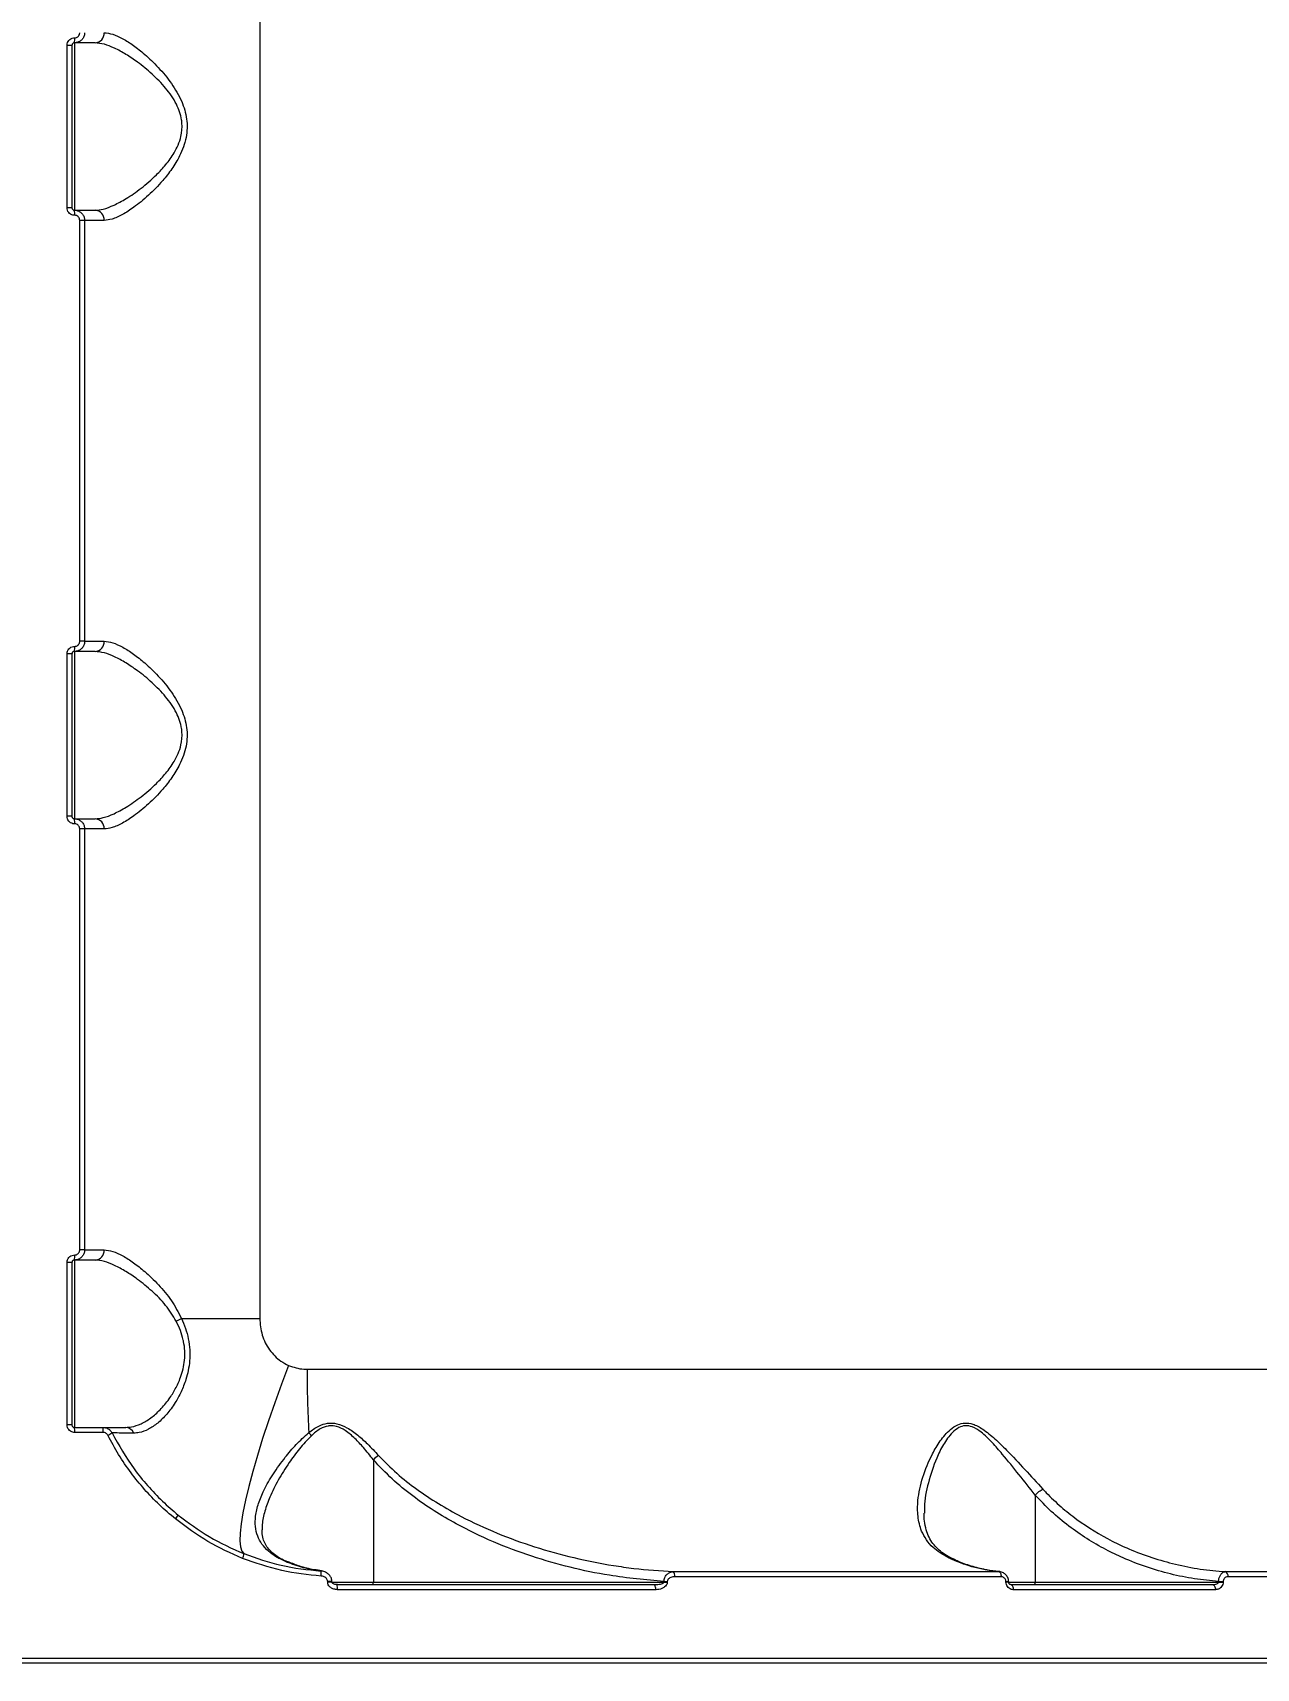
# Model space of a CAD drawing. Header units: millimetres. Extents: x -6796 to 9036, y -6828 to 5710.
# Drawn here: x -2676.7 to -2435.6, y -828.9 to -506.4 of the extents above; entities that cross this region are included whole.
import ezdxf

# ---------------------------------------------------------------- set-up
doc = ezdxf.new("R2010")
doc.units = ezdxf.units.MM
doc.layers.add('DIKOM_РАЗМЕР_ЗОНА', color=7, linetype='Continuous')
doc.layers.add('DIKOM_РАЗМЕР_ОБЪЕКТА', color=7, linetype='Continuous')
doc.styles.add('style1', font='arial.ttf', dxfattribs={"width": 0.8})
doc.dimstyles.new('1-50', dxfattribs={"dimtxt": 300, "dimasz": 200, "dimexe": 100, "dimexo": 0, "dimgap": 100, "dimtad": 1, "dimtxsty": 'style1', "dimcen": 200, "dimclrd": 7, "dimclre": 7, "dimclrt": 7, "dimadec": 1, "dimazin": 2, "dimtfac": 1, "dimtmove": 0, "dimatfit": 2, "dimfxl": 0, "dimlwd": 25, "dimlwe": 18, "dimarcsym": 0})

# ---------------------------------------------------------------- blocks, each defined once
blk = doc.blocks.new('*D11')
at = {"layer": 'Defpoints', "color": 0, "transparency": 16777216}
for p in [(-5295.52, 688.88), (5479.37, 352.85), (5479.37, -5858.19)]:
    blk.add_point(p, dxfattribs=at)
at = {"layer": 'DIKOM_РАЗМЕР_ОБЪЕКТА', "color": 7, "lineweight": 18, "transparency": 16777216}
for p, q in [((-5295.52, 688.88), (-5295.52, -5958.19)), ((5479.37, 352.85), (5479.37, -5958.19))]:
    blk.add_line(p, q, dxfattribs=at)
at = {"layer": 'DIKOM_РАЗМЕР_ОБЪЕКТА', "color": 7, "lineweight": 25, "transparency": 16777216}
blk.add_line((-5095.52, -5858.19), (5279.37, -5858.19), dxfattribs=at)
at = {"layer": 'DIKOM_РАЗМЕР_ОБЪЕКТА', "color": 7, "transparency": 16777216}
for points in [[(-5095.52, -5824.85), (-5095.52, -5891.52), (-5295.52, -5858.19)], [(5279.37, -5824.85), (5279.37, -5891.52), (5479.37, -5858.19)]]:
    blk.add_solid(points, dxfattribs=at)
at = {"layer": 'DIKOM_РАЗМЕР_ОБЪЕКТА', "color": 7, "transparency": 16777216, "insert": (180.34, -5605.01), "char_height": 300, "attachment_point": 5, "style": 'style1'}
blk.add_mtext('10800', dxfattribs=at)
blk = doc.blocks.new('*D14')
at = {"layer": 'Defpoints', "color": 0, "transparency": 16777216}
for p in [(-6795.52, 688.88), (6979.37, 688.88), (6979.37, -6727.83)]:
    blk.add_point(p, dxfattribs=at)
at = {"layer": 'DIKOM_РАЗМЕР_ЗОНА', "color": 7, "lineweight": 18, "transparency": 16777216}
for p, q in [((-6795.52, 688.88), (-6795.52, -6827.83)), ((6979.37, 688.88), (6979.37, -6827.83))]:
    blk.add_line(p, q, dxfattribs=at)
at = {"layer": 'DIKOM_РАЗМЕР_ЗОНА', "color": 7, "lineweight": 25, "transparency": 16777216}
blk.add_line((-6595.52, -6727.83), (6779.37, -6727.83), dxfattribs=at)
at = {"layer": 'DIKOM_РАЗМЕР_ЗОНА', "color": 7, "transparency": 16777216}
for points in [[(-6595.52, -6694.5), (-6595.52, -6761.17), (-6795.52, -6727.83)], [(6779.37, -6694.5), (6779.37, -6761.17), (6979.37, -6727.83)]]:
    blk.add_solid(points, dxfattribs=at)
at = {"layer": 'DIKOM_РАЗМЕР_ЗОНА', "color": 7, "transparency": 16777216, "insert": (26.03, -6474.56), "char_height": 300, "attachment_point": 5, "style": 'style1'}
blk.add_mtext('13800', dxfattribs=at)

msp = doc.modelspace()

# ---------------------------------------------------------------- linework, layer by layer
at = {"color": 7, "linetype": 'Continuous', "lineweight": 15}
for p, q in [((-2632.011, -409.885), (-2632.011, -759.885)), ((-2669.978, -540.885), (-2669.978, -508.885)), ((-2669.013, -508.885), (-2669.978, -508.885)), ((-2669.013, -508.885), (-2669.013, -540.885)), ((-2664.463, -508.385), (-2668.513, -508.385)), ((-2668.513, -508.385), (-2668.513, -541.385)), ((-2669.013, -540.885), (-2669.978, -540.885)), ((-2668.513, -541.385), (-2664.463, -541.385)), ((-2667.472, -626.385), (-2667.472, -543.385)), ((-2666.513, -543.385), (-2667.472, -543.385)), ((-2662.655, -543.385), (-2666.513, -543.385)), ((-2666.513, -543.385), (-2666.513, -626.385)), ((-2664.463, -628.385), (-2668.513, -628.385)), ((-2668.513, -628.385), (-2668.513, -661.385)), ((-2666.513, -626.385), (-2667.472, -626.385)), ((-2666.513, -626.385), (-2662.655, -626.385)), ((-2669.978, -660.885), (-2669.978, -628.885)), ((-2669.013, -628.885), (-2669.978, -628.885)), ((-2669.013, -628.885), (-2669.013, -660.885)), ((-2669.013, -660.885), (-2669.978, -660.885)), ((-2668.513, -661.385), (-2664.463, -661.385)), ((-2667.472, -746.385), (-2667.472, -663.385)), ((-2666.513, -663.385), (-2667.472, -663.385)), ((-2662.655, -663.385), (-2666.513, -663.385)), ((-2666.513, -663.385), (-2666.513, -746.385)), ((-2666.513, -746.385), (-2667.472, -746.385)), ((-2666.513, -746.385), (-2662.655, -746.385)), ((-2669.978, -780.885), (-2669.978, -748.885)), ((-2669.013, -748.885), (-2669.978, -748.885)), ((-2669.013, -748.885), (-2669.013, -780.885)), ((-2664.463, -748.385), (-2668.513, -748.385)), ((-2668.513, -748.385), (-2668.513, -781.385)), ((-2647.42, -759.885), (-2632.011, -759.885)), ((-2622.666, -769.935), (-2302.513, -769.935)), ((-2669.013, -780.885), (-2669.978, -780.885)), ((-2668.513, -781.385), (-2662.9, -781.385)), ((-2662.848, -782.385), (-2668.475, -782.385)), ((-2609.596, -787.772), (-2609.596, -811.885)), ((-2479.16, -794.725), (-2479.16, -811.885)), ((-2626.364, -807.987), (-2626.335, -807.999)), ((-2619.824, -809.644), (-2620.469, -809.556)), ((-2618.609, -811.885), (-2618.609, -811.791)), ((-2617.766, -811.791), (-2618.609, -811.791)), ((-2617.766, -811.885), (-2618.609, -811.885)), ((-2617.778, -811.885), (-2609.596, -811.885)), ((-2617.766, -811.885), (-2617.766, -811.791)), ((-2616.829, -812.385), (-2554.312, -812.385)), ((-2609.596, -811.885), (-2552.308, -811.885)), ((-2552.308, -811.885), (-2552.308, -811.764)), ((-2552.308, -811.764), (-2551.661, -811.764)), ((-2552.308, -811.885), (-2551.661, -811.885)), ((-2551.661, -811.764), (-2551.661, -811.885)), ((-2550.498, -809.828), (-2486.318, -809.828)), ((-2485.88, -810.825), (-2550.202, -810.825)), ((-2484.908, -811.885), (-2484.908, -811.852)), ((-2484.383, -811.852), (-2484.908, -811.852)), ((-2484.383, -811.885), (-2484.908, -811.885)), ((-2484.383, -811.885), (-2484.383, -811.852)), ((-2484.367, -811.885), (-2479.16, -811.885)), ((-2483.97, -812.385), (-2444.201, -812.385)), ((-2479.16, -811.885), (-2443.006, -811.885)), ((-2443.006, -811.885), (-2443.006, -811.782)), ((-2443.006, -811.782), (-2442.106, -811.782)), ((-2443.006, -811.885), (-2442.106, -811.885)), ((-2442.106, -811.782), (-2442.106, -811.885)), ((-2441.678, -809.828), (-2375.846, -809.828)), ((-2375.163, -810.825), (-2441.141, -810.825)), ((-2554.001, -813.385), (-2616.667, -813.385)), ((-2443.628, -813.385), (-2483.491, -813.385)), ((-2265.513, -827.885), (-2683.513, -827.885)), ((-2683.511, -826.885), (-2264.513, -826.885))]:
    msp.add_line(p, q, dxfattribs=at)
at = {"color": 7, "linetype": 'Continuous', "lineweight": 15, "flags": 128}
for points in [[(-2626.307, -769.176), (-2627.714, -772.87), (-2629.046, -776.527), (-2630.292, -780.111), (-2631.437, -783.588), (-2632.472, -786.923), (-2633.386, -790.082), (-2634.17, -793.035), (-2634.816, -795.752), (-2635.318, -798.207), (-2635.671, -800.376), (-2635.871, -802.236), (-2635.917, -803.77), (-2635.807, -804.962), (-2635.544, -805.801), (-2635.129, -806.279)], [(-2626.691, -807.932), (-2626.44, -807.961), (-2626.364, -807.987)], [(-2609.762, -812.385), (-2609.73, -812.375), (-2609.699, -812.347), (-2609.67, -812.301), (-2609.645, -812.239), (-2609.624, -812.163), (-2609.609, -812.077), (-2609.6, -811.983), (-2609.596, -811.885)], [(-2554.312, -812.385), (-2554.252, -812.404), (-2554.193, -812.461), (-2554.139, -812.554), (-2554.093, -812.678), (-2554.054, -812.83), (-2554.025, -813.002), (-2554.007, -813.19), (-2554.001, -813.385)], [(-2486.318, -809.828), (-2486.231, -809.859), (-2486.148, -809.924), (-2486.072, -810.02), (-2486.006, -810.144), (-2485.953, -810.293), (-2485.913, -810.46), (-2485.888, -810.639), (-2485.88, -810.825)], [(-2483.97, -812.385), (-2483.877, -812.404), (-2483.787, -812.461), (-2483.704, -812.554), (-2483.631, -812.678), (-2483.572, -812.83), (-2483.528, -813.002), (-2483.5, -813.19), (-2483.491, -813.385)], [(-2479.323, -812.385), (-2479.291, -812.375), (-2479.261, -812.347), (-2479.233, -812.301), (-2479.208, -812.239), (-2479.188, -812.163), (-2479.173, -812.077), (-2479.164, -811.983), (-2479.16, -811.885)], [(-2444.201, -812.385), (-2444.09, -812.404), (-2443.982, -812.461), (-2443.883, -812.554), (-2443.796, -812.678), (-2443.725, -812.83), (-2443.672, -813.002), (-2443.639, -813.19), (-2443.628, -813.385)]]:
    msp.add_lwpolyline(points, dxfattribs=at)
at = {"color": 7, "linetype": 'Continuous', "lineweight": 15}
for centre, radius, start, end in [((-2675.054, -507.633), 6.584, 353.44292, 2.1608), ((-2664.564, -506.477), 1.911, 273.04448, 2.75244), ((-2675.057, -542.137), 6.586, 357.84101, 6.55527), ((-2664.564, -543.293), 1.911, 357.24756, 86.95552), ((-2675.056, -627.633), 6.586, 353.44411, 2.15961), ((-2664.564, -626.477), 1.911, 273.04448, 2.75244), ((-2675.057, -662.137), 6.586, 357.84101, 6.55527), ((-2664.564, -663.293), 1.911, 357.24756, 86.95552), ((-2675.056, -747.633), 6.586, 353.44411, 2.15961), ((-2664.564, -746.477), 1.911, 273.04448, 2.75244), ((-2651.355, -753.555), 7.453, 292.81637, 301.87129), ((-2386.107, -770.049), 236.558, 179.97244, 182.99596), ((-2675.056, -782.137), 6.586, 357.84039, 6.55589), ((-2667.746, -782.137), 4.904, 357.10194, 8.8211), ((-2666.059, -774.317), 9.544, 295.46969, 301.18914), ((-2658.467, -783.145), 1.761, 21.13246, 88.17107), ((-2626.777, -786.587), 6.09, 35.65313, 43.26109), ((-2603.637, -793.878), 8.532, 125.39306, 134.30516), ((-2651.217, -797.034), 3.546, 317.18704, 332.55635), ((-2637.503, -806.123), 2.379, 332.90158, 356.23711), ((-2621.842, -810.362), 1.968, 349.7604, 19.14407), ((-2618.334, -813.141), 1.685, 351.67359, 26.66356), ((-2551.347, -810.623), 1.163, 349.97751, 43.12167), ((-2442.057, -810.675), 0.928, 350.70315, 65.91143)]:
    msp.add_arc(centre, radius, start, end, dxfattribs=at)
for points, knots in [([(-2669.978, -508.885), (-2669.971, -508.775), (-2669.953, -508.496), (-2669.773, -508.075), (-2669.433, -507.694), (-2668.982, -507.435), (-2668.644, -507.402), (-2668.475, -507.385)], [0, 0, 0, 0, 0.1405875, 0.3550574, 0.5698277, 0.7848385, 1, 1, 1, 1]), ([(-2668.513, -508.385), (-2668.569, -508.391), (-2668.682, -508.402), (-2668.832, -508.488), (-2668.945, -508.615), (-2669.005, -508.755), (-2669.011, -508.848), (-2669.013, -508.885)], [0, 0, 0, 0, 0.2153803, 0.4305059, 0.6452212, 0.8595774, 1, 1, 1, 1]), ([(-2666.513, -506.385), (-2666.523, -506.532), (-2666.547, -506.903), (-2666.786, -507.465), (-2667.238, -507.973), (-2667.838, -508.319), (-2668.288, -508.363), (-2668.513, -508.385)], [0, 0, 0, 0, 0.1407041, 0.355417, 0.5702625, 0.7851133, 1, 1, 1, 1]), ([(-2668.475, -507.385), (-2668.362, -507.374), (-2668.137, -507.352), (-2667.836, -507.18), (-2667.609, -506.925), (-2667.49, -506.644), (-2667.477, -506.459), (-2667.472, -506.385)], [0, 0, 0, 0, 0.2150762, 0.4301926, 0.6449224, 0.8594804, 1, 1, 1, 1]), ([(-2664.463, -541.385), (-2663.938, -541.338), (-2662.802, -541.236), (-2660.722, -540.434), (-2658.209, -539.079), (-2655.363, -537.11), (-2652.69, -534.815), (-2650.474, -532.438), (-2649.023, -530.446), (-2648.039, -528.539), (-2647.384, -526.607), (-2647.24, -524.875), (-2647.432, -523.254), (-2647.758, -521.968), (-2648.704, -519.778), (-2650.539, -517.18), (-2653.22, -514.453), (-2655.904, -512.273), (-2658.404, -510.59), (-2660.614, -509.395), (-2662.698, -508.56), (-2663.869, -508.444), (-2664.463, -508.385)], [0, 0, 0, 0, 0.0507138, 0.1099153, 0.1707241, 0.242653, 0.3164735, 0.3637495, 0.4119864, 0.4400457, 0.4688576, 0.5101007, 0.5210873, 0.5468194, 0.5734074, 0.6369333, 0.7046124, 0.7741507, 0.8302526, 0.8873307, 0.9428804, 1, 1, 1, 1]), ([(-2662.655, -506.385), (-2662.11, -506.447), (-2661.002, -506.572), (-2659.029, -507.494), (-2656.899, -508.847), (-2654.532, -510.72), (-2651.953, -513.182), (-2649.384, -516.258), (-2647.339, -519.675), (-2646.393, -522.787), (-2646.264, -525.232), (-2646.48, -527.101), (-2647, -528.947), (-2647.917, -531.052), (-2649.301, -533.309), (-2651.383, -535.949), (-2653.95, -538.556), (-2656.65, -540.764), (-2659.077, -542.31), (-2661.065, -543.218), (-2662.157, -543.333), (-2662.655, -543.385)], [0, 0, 0, 0, 0.0545818, 0.1110302, 0.1659456, 0.2220126, 0.2890704, 0.3579598, 0.4226723, 0.4774035, 0.5047491, 0.5331001, 0.5623547, 0.5923819, 0.6398902, 0.6885842, 0.7592851, 0.8320594, 0.8901606, 0.9498681, 1, 1, 1, 1]), ([(-2668.475, -542.385), (-2668.586, -542.378), (-2668.866, -542.359), (-2669.288, -542.179), (-2669.669, -541.84), (-2669.929, -541.391), (-2669.962, -541.054), (-2669.978, -540.885)], [0, 0, 0, 0, 0.1419129, 0.3567227, 0.5713105, 0.785734, 1, 1, 1, 1]), ([(-2669.013, -540.885), (-2669.008, -540.941), (-2668.997, -541.054), (-2668.91, -541.204), (-2668.783, -541.317), (-2668.643, -541.377), (-2668.55, -541.383), (-2668.513, -541.385)], [0, 0, 0, 0, 0.2140375, 0.4282256, 0.642952, 0.8580874, 1, 1, 1, 1]), ([(-2668.513, -541.385), (-2668.365, -541.395), (-2667.993, -541.419), (-2667.431, -541.66), (-2666.924, -542.112), (-2666.579, -542.711), (-2666.535, -543.16), (-2666.513, -543.385)], [0, 0, 0, 0, 0.1417407, 0.3564094, 0.5709485, 0.7854688, 1, 1, 1, 1]), ([(-2667.472, -543.385), (-2667.484, -543.273), (-2667.506, -543.048), (-2667.678, -542.748), (-2667.932, -542.522), (-2668.214, -542.402), (-2668.401, -542.39), (-2668.475, -542.385)], [0, 0, 0, 0, 0.2142638, 0.4285923, 0.6431899, 0.8580749, 1, 1, 1, 1]), ([(-2669.978, -628.885), (-2669.971, -628.775), (-2669.953, -628.496), (-2669.773, -628.075), (-2669.433, -627.694), (-2668.982, -627.435), (-2668.644, -627.402), (-2668.475, -627.385)], [0, 0, 0, 0, 0.1405875, 0.3550574, 0.5698277, 0.7848385, 1, 1, 1, 1]), ([(-2668.513, -628.385), (-2668.569, -628.391), (-2668.682, -628.402), (-2668.832, -628.488), (-2668.945, -628.615), (-2669.005, -628.755), (-2669.011, -628.848), (-2669.013, -628.885)], [0, 0, 0, 0, 0.2153803, 0.4305059, 0.6452212, 0.8595774, 1, 1, 1, 1]), ([(-2666.513, -626.385), (-2666.523, -626.532), (-2666.547, -626.903), (-2666.786, -627.465), (-2667.238, -627.973), (-2667.838, -628.319), (-2668.288, -628.363), (-2668.513, -628.385)], [0, 0, 0, 0, 0.1407041, 0.355417, 0.5702625, 0.7851133, 1, 1, 1, 1]), ([(-2668.475, -627.385), (-2668.362, -627.374), (-2668.137, -627.352), (-2667.836, -627.18), (-2667.61, -626.925), (-2667.49, -626.644), (-2667.477, -626.459), (-2667.472, -626.385)], [0, 0, 0, 0, 0.2150791, 0.4301985, 0.644988, 0.8594785, 1, 1, 1, 1]), ([(-2664.463, -661.385), (-2663.938, -661.338), (-2662.802, -661.236), (-2660.722, -660.434), (-2658.209, -659.079), (-2655.363, -657.11), (-2652.69, -654.815), (-2650.474, -652.438), (-2649.023, -650.446), (-2648.039, -648.539), (-2647.384, -646.607), (-2647.24, -644.875), (-2647.432, -643.254), (-2647.758, -641.968), (-2648.704, -639.778), (-2650.539, -637.18), (-2653.22, -634.453), (-2655.904, -632.273), (-2658.404, -630.59), (-2660.614, -629.395), (-2662.698, -628.56), (-2663.869, -628.444), (-2664.463, -628.385)], [0, 0, 0, 0, 0.0507138, 0.1099153, 0.1707241, 0.242653, 0.3164735, 0.3637495, 0.4119864, 0.4400457, 0.4688576, 0.5101007, 0.5210873, 0.5468194, 0.5734074, 0.6369333, 0.7046124, 0.7741507, 0.8302526, 0.8873307, 0.9428804, 1, 1, 1, 1]), ([(-2662.655, -626.385), (-2662.11, -626.447), (-2661.002, -626.572), (-2659.029, -627.494), (-2656.899, -628.847), (-2654.532, -630.72), (-2651.953, -633.182), (-2649.384, -636.258), (-2647.339, -639.675), (-2646.393, -642.787), (-2646.264, -645.232), (-2646.48, -647.101), (-2647, -648.947), (-2647.917, -651.052), (-2649.301, -653.309), (-2651.383, -655.949), (-2653.95, -658.556), (-2656.65, -660.764), (-2659.077, -662.31), (-2661.065, -663.218), (-2662.157, -663.333), (-2662.655, -663.385)], [0, 0, 0, 0, 0.0545818, 0.1110302, 0.1659456, 0.2220126, 0.2890705, 0.3579599, 0.4226724, 0.4774035, 0.5047492, 0.5331001, 0.5623548, 0.592382, 0.6398889, 0.6885841, 0.759285, 0.8320594, 0.8901606, 0.9498681, 1, 1, 1, 1]), ([(-2668.475, -662.385), (-2668.586, -662.378), (-2668.866, -662.359), (-2669.288, -662.179), (-2669.669, -661.84), (-2669.929, -661.391), (-2669.962, -661.054), (-2669.978, -660.885)], [0, 0, 0, 0, 0.1419129, 0.3567227, 0.5713105, 0.785734, 1, 1, 1, 1]), ([(-2669.013, -660.885), (-2669.008, -660.941), (-2668.997, -661.054), (-2668.91, -661.204), (-2668.783, -661.317), (-2668.643, -661.377), (-2668.55, -661.383), (-2668.513, -661.385)], [0, 0, 0, 0, 0.2138913, 0.4282159, 0.6429459, 0.858085, 1, 1, 1, 1]), ([(-2668.513, -661.385), (-2668.365, -661.395), (-2667.993, -661.419), (-2667.431, -661.66), (-2666.924, -662.112), (-2666.579, -662.711), (-2666.535, -663.16), (-2666.513, -663.385)], [0, 0, 0, 0, 0.1417407, 0.3564094, 0.5709485, 0.7854688, 1, 1, 1, 1]), ([(-2667.472, -663.385), (-2667.484, -663.273), (-2667.506, -663.048), (-2667.678, -662.748), (-2667.932, -662.522), (-2668.214, -662.402), (-2668.401, -662.39), (-2668.475, -662.385)], [0, 0, 0, 0, 0.2142638, 0.4285923, 0.6431899, 0.8580749, 1, 1, 1, 1]), ([(-2669.978, -748.885), (-2669.971, -748.775), (-2669.953, -748.496), (-2669.773, -748.075), (-2669.433, -747.694), (-2668.982, -747.435), (-2668.644, -747.402), (-2668.475, -747.385)], [0, 0, 0, 0, 0.1405875, 0.3550574, 0.5698277, 0.7848385, 1, 1, 1, 1]), ([(-2666.513, -746.385), (-2666.523, -746.532), (-2666.547, -746.903), (-2666.786, -747.465), (-2667.238, -747.973), (-2667.838, -748.319), (-2668.288, -748.363), (-2668.513, -748.385)], [0, 0, 0, 0, 0.1407041, 0.355417, 0.5702625, 0.7851133, 1, 1, 1, 1]), ([(-2668.475, -747.385), (-2668.362, -747.374), (-2668.137, -747.352), (-2667.836, -747.18), (-2667.61, -746.925), (-2667.49, -746.644), (-2667.477, -746.459), (-2667.472, -746.385)], [0, 0, 0, 0, 0.2150791, 0.4301985, 0.644988, 0.8594785, 1, 1, 1, 1]), ([(-2662.655, -746.385), (-2662.1, -746.45), (-2660.989, -746.578), (-2659.012, -747.504), (-2656.89, -748.853), (-2654.511, -750.737), (-2651.945, -753.198), (-2649.349, -756.227), (-2648.048, -758.694), (-2647.42, -759.885)], [0, 0, 0, 0, 0.131657, 0.2634872, 0.3951414, 0.5268758, 0.6883022, 0.8495355, 1, 1, 1, 1]), ([(-2668.513, -748.385), (-2668.569, -748.391), (-2668.682, -748.402), (-2668.832, -748.488), (-2668.945, -748.615), (-2669.005, -748.755), (-2669.011, -748.848), (-2669.013, -748.885)], [0, 0, 0, 0, 0.2153803, 0.4305059, 0.6452212, 0.8595774, 1, 1, 1, 1]), ([(-2648.465, -760.426), (-2649.128, -759.359), (-2650.513, -757.132), (-2653.233, -754.462), (-2655.901, -752.271), (-2658.405, -750.59), (-2660.614, -749.394), (-2662.698, -748.56), (-2663.869, -748.444), (-2664.463, -748.385)], [0, 0, 0, 0, 0.1463731, 0.3054972, 0.4689929, 0.6008972, 0.7350967, 0.8657029, 1, 1, 1, 1]), ([(-2658.411, -781.385), (-2658.031, -781.364), (-2657.042, -781.308), (-2655.382, -780.744), (-2653.481, -779.609), (-2651.601, -777.96), (-2649.963, -776.009), (-2648.593, -773.834), (-2647.442, -771.337), (-2646.795, -768.738), (-2646.729, -766.294), (-2646.901, -764.954), (-2647.193, -763.595), (-2647.61, -762.214), (-2648.177, -761.027), (-2648.465, -760.426)], [0, 0, 0, 0, 0.0653908, 0.1703665, 0.2779411, 0.3818124, 0.4884093, 0.5695606, 0.6527947, 0.7604196, 0.8151636, 0.8718832, 0.8800446, 0.9391994, 1, 1, 1, 1]), ([(-2647.42, -759.885), (-2647.148, -760.537), (-2646.604, -761.839), (-2646.041, -763.94), (-2645.758, -766.109), (-2645.785, -768.854), (-2646.39, -771.7), (-2647.469, -774.408), (-2648.758, -776.74), (-2650.318, -778.849), (-2652.104, -780.615), (-2653.924, -781.833), (-2655.512, -782.435), (-2656.462, -782.489), (-2656.825, -782.51)], [0, 0, 0, 0, 0.0610593, 0.1220446, 0.183623, 0.2451894, 0.3548564, 0.4369231, 0.5190989, 0.6228198, 0.7265957, 0.8310881, 0.935578, 1, 1, 1, 1]), ([(-2632.011, -759.885), (-2631.914, -760.999), (-2631.722, -763.204), (-2630.206, -766.154), (-2628.281, -768.16), (-2626.827, -768.908), (-2626.307, -769.176)], [0, 0, 0, 0, 0.2885662, 0.5716311, 0.8470501, 1, 1, 1, 1]), ([(-2626.307, -769.176), (-2625.327, -769.504), (-2624.244, -769.866), (-2623.001, -769.931), (-2622.78, -769.934), (-2622.666, -769.935)], [0, 0, 0, 0, 0.8217818, 0.9078701, 1, 1, 1, 1]), ([(-2668.475, -782.385), (-2668.586, -782.378), (-2668.866, -782.359), (-2669.288, -782.179), (-2669.669, -781.84), (-2669.929, -781.391), (-2669.962, -781.054), (-2669.978, -780.885)], [0, 0, 0, 0, 0.1419129, 0.3567227, 0.5713105, 0.785734, 1, 1, 1, 1]), ([(-2669.013, -780.885), (-2669.008, -780.941), (-2668.997, -781.054), (-2668.91, -781.204), (-2668.783, -781.317), (-2668.643, -781.377), (-2668.55, -781.383), (-2668.513, -781.385)], [0, 0, 0, 0, 0.2138913, 0.4282159, 0.6429459, 0.858085, 1, 1, 1, 1]), ([(-2662.9, -781.385), (-2662.84, -781.387), (-2662.556, -781.395), (-2662.058, -781.533), (-2661.48, -781.909), (-2661.237, -782.291), (-2661.116, -782.481)], [0, 0, 0, 0, 0.0819153, 0.3881199, 0.6940306, 1, 1, 1, 1]), ([(-2662.9, -781.385), (-2662.813, -781.385), (-2662.628, -781.385), (-2661.17, -781.385), (-2659.339, -781.385), (-2658.411, -781.385)], [0, 0, 0, 0, 0.3069735, 0.6484679, 1, 1, 1, 1]), ([(-2661.954, -782.933), (-2662.015, -782.838), (-2662.137, -782.647), (-2662.426, -782.459), (-2662.676, -782.39), (-2662.818, -782.386), (-2662.848, -782.385)], [0, 0, 0, 0, 0.3056614, 0.6116482, 0.9180762, 1, 1, 1, 1]), ([(-2648.616, -799.444), (-2649.688, -798.53), (-2651.832, -796.703), (-2654.75, -793.636), (-2657.441, -790.322), (-2659.887, -786.765), (-2661.265, -784.21), (-2661.954, -782.933)], [0, 0, 0, 0, 0.1978311, 0.3954974, 0.5931626, 0.7965817, 1, 1, 1, 1]), ([(-2656.825, -782.51), (-2657.693, -782.505), (-2659.455, -782.494), (-2660.691, -782.486), (-2661.087, -782.483), (-2661.11, -782.482), (-2661.116, -782.481)], [0, 0, 0, 0, 0.3414957, 0.6929954, 0.9180116, 1, 1, 1, 1]), ([(-2661.116, -782.481), (-2659.755, -784.889), (-2657.693, -788.537), (-2654.146, -792.882), (-2651.248, -795.955), (-2649.12, -797.773), (-2648.07, -798.668)], [0, 0, 0, 0, 0.3951683, 0.5986709, 0.8021691, 1, 1, 1, 1]), ([(-2626.691, -807.932), (-2627.381, -807.616), (-2628.761, -806.985), (-2630.383, -805.786), (-2631.629, -804.409), (-2632.499, -802.79), (-2632.923, -800.947), (-2632.884, -798.788), (-2632.315, -796.379), (-2631.151, -793.594), (-2629.397, -790.541), (-2627.203, -787.535), (-2624.893, -784.745), (-2623.192, -783.19), (-2622.342, -782.413)], [0, 0, 0, 0, 0.0676052, 0.1352421, 0.2056856, 0.2761651, 0.3555594, 0.4349954, 0.5267499, 0.6185521, 0.7258807, 0.8332501, 0.9166763, 1, 1, 1, 1]), ([(-2621.829, -783.037), (-2622.636, -783.888), (-2624.253, -785.591), (-2626.395, -788.585), (-2628.419, -791.776), (-2630.025, -794.986), (-2631.055, -797.904), (-2631.543, -800.06), (-2631.51, -801.233), (-2631.5, -801.581)], [0, 0, 0, 0, 0.1405085, 0.2812118, 0.4586067, 0.6359275, 0.7862659, 0.9365161, 1, 1, 1, 1]), ([(-2622.342, -782.413), (-2621.704, -781.938), (-2620.592, -781.111), (-2618.645, -780.467), (-2616.674, -780.56), (-2614.632, -781.447), (-2612.652, -782.87), (-2610.602, -784.76), (-2609.301, -786.15), (-2608.579, -786.923)], [0, 0, 0, 0, 0.1491123, 0.2596132, 0.3716434, 0.498754, 0.6525299, 0.8069814, 1, 1, 1, 1]), ([(-2609.596, -787.772), (-2610.24, -786.963), (-2611.387, -785.521), (-2613.2, -783.54), (-2614.949, -782.05), (-2616.668, -781.155), (-2617.88, -781.026), (-2618.964, -781.157), (-2620.313, -781.689), (-2621.271, -782.54), (-2621.829, -783.037)], [0, 0, 0, 0, 0.201055, 0.3584044, 0.5149487, 0.6384991, 0.7217812, 0.7449653, 0.8512744, 1, 1, 1, 1]), ([(-2496.315, -807.069), (-2497.379, -806.452), (-2499.112, -805.445), (-2500.661, -803.572), (-2501.753, -801.548), (-2502.366, -798.952), (-2502.351, -795.413), (-2501.477, -791.233), (-2499.819, -787.255), (-2497.943, -784.017), (-2496.255, -782.03), (-2494.547, -780.841), (-2493.015, -780.431), (-2491.278, -780.693), (-2489.248, -781.806), (-2487.051, -783.617), (-2484.32, -786.344), (-2481.166, -789.693), (-2478.827, -792.259), (-2477.657, -793.542)], [0, 0, 0, 0, 0.0742527, 0.1210084, 0.1678001, 0.2385498, 0.309415, 0.4070046, 0.5046741, 0.5609028, 0.6168513, 0.6484719, 0.6753781, 0.7024484, 0.7386719, 0.7876375, 0.8368215, 0.9184101, 1, 1, 1, 1]), ([(-2479.16, -794.725), (-2480.218, -793.382), (-2482.333, -790.695), (-2485.166, -787.193), (-2487.608, -784.33), (-2489.561, -782.436), (-2491.382, -781.241), (-2492.96, -780.953), (-2494.336, -781.399), (-2495.852, -782.67), (-2497.324, -784.754), (-2498.948, -788.151), (-2500.328, -792.298), (-2501.036, -795.975), (-2500.961, -797.878), (-2500.946, -798.276)], [0, 0, 0, 0, 0.1161108, 0.23222, 0.3006182, 0.3686787, 0.4167648, 0.4515647, 0.4863393, 0.5285433, 0.6065475, 0.6849824, 0.8241067, 0.9631367, 1, 1, 1, 1]), ([(-2552.308, -811.764), (-2555.91, -811.441), (-2562.122, -810.885), (-2570.813, -809.057), (-2578.464, -806.875), (-2585.995, -804.048), (-2592.407, -800.961), (-2597.678, -797.869), (-2601.91, -794.938), (-2605.972, -791.65), (-2608.389, -789.064), (-2609.596, -787.772)], [0, 0, 0, 0, 0.1721627, 0.2969452, 0.4217203, 0.5495761, 0.6773951, 0.7569485, 0.8364879, 0.9182768, 1, 1, 1, 1]), ([(-2608.579, -786.923), (-2607.403, -788.124), (-2605.05, -790.528), (-2601.045, -793.645), (-2596.796, -796.473), (-2591.516, -799.436), (-2585.208, -802.349), (-2577.784, -805.038), (-2570.128, -807.165), (-2563.578, -808.453), (-2557.033, -809.39), (-2553.096, -809.654), (-2550.498, -809.828)], [0, 0, 0, 0, 0.0776044, 0.1552629, 0.2354709, 0.3156952, 0.4385198, 0.5613749, 0.6872833, 0.8132008, 0.8767638, 1, 1, 1, 1]), ([(-2479.159, -794.722), (-2479.16, -794.722), (-2479.16, -794.723), (-2479.161, -794.724), (-2479.16, -794.725), (-2479.16, -794.725)], [0, 0, 0, 0, 0.2735817, 0.6662843, 1, 1, 1, 1]), ([(-2479.159, -794.722), (-2478.997, -794.568), (-2478.673, -794.259), (-2478.194, -793.885), (-2477.859, -793.658), (-2477.704, -793.57), (-2477.657, -793.542)], [0, 0, 0, 0, 0.3252528, 0.6505632, 0.8925062, 1, 1, 1, 1]), ([(-2443.006, -811.782), (-2444.597, -811.626), (-2447.779, -811.315), (-2452.531, -810.338), (-2457.238, -808.975), (-2461.482, -807.327), (-2465.398, -805.441), (-2468.989, -803.37), (-2472.597, -800.858), (-2476.042, -798.015), (-2478.12, -795.819), (-2479.159, -794.722)], [0, 0, 0, 0, 0.1183256, 0.2366551, 0.3581447, 0.4796281, 0.5712603, 0.6768315, 0.7823899, 0.8912077, 1, 1, 1, 1]), ([(-2477.657, -793.542), (-2477.43, -793.786), (-2476.288, -795.009), (-2474.097, -797.074), (-2469.869, -800.44), (-2465.347, -803.196), (-2460.321, -805.55), (-2456.156, -807.123), (-2451.452, -808.446), (-2446.618, -809.401), (-2443.324, -809.686), (-2441.678, -809.828)], [0, 0, 0, 0, 0.0242923, 0.1222448, 0.2202151, 0.4215139, 0.5118864, 0.6322361, 0.75259, 0.8762982, 1, 1, 1, 1]), ([(-2635.385, -807.206), (-2637.707, -806.179), (-2642.406, -804.099), (-2646.53, -801.008), (-2648.616, -799.444)], [0, 0, 0, 0, 0.4941745, 1, 1, 1, 1]), ([(-2648.07, -798.668), (-2646.079, -800.168), (-2642.05, -803.201), (-2637.454, -805.245), (-2635.129, -806.279)], [0, 0, 0, 0, 0.4941686, 1, 1, 1, 1]), ([(-2495.761, -807.124), (-2495.823, -807.097), (-2496.39, -806.849), (-2497.28, -806.262), (-2498.424, -805.354), (-2499.363, -804.286), (-2500.105, -803.054), (-2500.672, -801.559), (-2501.014, -799.964), (-2501.037, -798.802), (-2501.048, -798.27)], [0, 0, 0, 0, 0.0148815, 0.1349935, 0.2627055, 0.3979012, 0.5421707, 0.6957742, 0.8606729, 1, 1, 1, 1]), ([(-2626.329, -807.979), (-2626.545, -807.896), (-2627.282, -807.612), (-2628.315, -807.025), (-2629.418, -806.244), (-2630.275, -805.378), (-2630.936, -804.419), (-2631.362, -803.325), (-2631.569, -802.377), (-2631.532, -801.733), (-2631.524, -801.584)], [0, 0, 0, 0, 0.0545898, 0.1865599, 0.3226465, 0.4613486, 0.6105427, 0.7719553, 0.9473427, 1, 1, 1, 1]), ([(-2619.906, -810.712), (-2622.516, -810.437), (-2627.801, -809.879), (-2632.836, -808.105), (-2635.385, -807.206)], [0, 0, 0, 0, 0.4938644, 1, 1, 1, 1]), ([(-2635.129, -806.279), (-2632.697, -807.14), (-2627.773, -808.885), (-2622.601, -809.438), (-2619.983, -809.717)], [0, 0, 0, 0, 0.4938163, 1, 1, 1, 1]), ([(-2619.983, -809.717), (-2621.113, -809.533), (-2623.383, -809.162), (-2625.585, -808.343), (-2626.691, -807.932)], [0, 0, 0, 0, 0.4974113, 1, 1, 1, 1]), ([(-2620.469, -809.556), (-2620.756, -809.52), (-2621.975, -809.368), (-2623.946, -808.849), (-2625.597, -808.211), (-2626.344, -807.922)], [0, 0, 0, 0, 0.143846, 0.6125503, 1, 1, 1, 1]), ([(-2496.315, -807.069), (-2496.295, -807.066), (-2496.126, -807.038), (-2495.93, -807.029), (-2495.808, -807.126), (-2495.793, -807.138)], [0, 0, 0, 0, 0.1052146, 0.8928976, 1, 1, 1, 1]), ([(-2486.318, -809.828), (-2487.905, -809.609), (-2491.016, -809.18), (-2494.326, -807.994), (-2496.042, -807.196), (-2496.315, -807.069)], [0, 0, 0, 0, 0.4665352, 0.9150097, 1, 1, 1, 1]), ([(-2486.201, -809.82), (-2486.285, -809.817), (-2487.322, -809.775), (-2489.303, -809.405), (-2492.111, -808.664), (-2494.275, -807.88), (-2495.469, -807.257), (-2495.771, -807.1)], [0, 0, 0, 0, 0.0255688, 0.317694, 0.6098509, 0.9011816, 1, 1, 1, 1]), ([(-2617.786, -811.792), (-2617.793, -811.619), (-2617.808, -811.236), (-2618.093, -810.694), (-2618.558, -810.205), (-2619.213, -809.848), (-2619.748, -809.714), (-2620.043, -809.713), (-2620.06, -809.713)], [0, 0, 0, 0, 0.151167, 0.3335255, 0.5232699, 0.7396572, 0.984749, 1, 1, 1, 1]), ([(-2618.609, -811.791), (-2618.614, -811.728), (-2618.626, -811.567), (-2618.747, -811.302), (-2619.01, -811.016), (-2619.412, -810.786), (-2619.74, -810.737), (-2619.906, -810.712)], [0, 0, 0, 0, 0.1010782, 0.2613221, 0.4606773, 0.7265308, 1, 1, 1, 1]), ([(-2616.667, -813.385), (-2616.918, -813.364), (-2617.395, -813.323), (-2617.989, -813.023), (-2618.378, -812.638), (-2618.578, -812.248), (-2618.6, -811.995), (-2618.609, -811.885)], [0, 0, 0, 0, 0.2791741, 0.529418, 0.7216439, 0.879452, 1, 1, 1, 1]), ([(-2616.663, -812.376), (-2616.753, -812.381), (-2617.023, -812.396), (-2617.387, -812.3), (-2617.653, -812.114), (-2617.746, -811.983), (-2617.767, -811.906), (-2617.766, -811.86), (-2617.759, -811.836), (-2617.755, -811.825)], [0, 0, 0, 0, 0.199533, 0.5950432, 0.8023701, 0.9046719, 0.9444394, 0.9749069, 1, 1, 1, 1]), ([(-2554.312, -812.385), (-2553.957, -812.374), (-2553.441, -812.358), (-2552.83, -812.232), (-2552.522, -812.123), (-2552.367, -812.017), (-2552.314, -811.938), (-2552.31, -811.903), (-2552.308, -811.885)], [0, 0, 0, 0, 0.4958263, 0.7197959, 0.8702952, 0.9510257, 0.9759304, 1, 1, 1, 1]), ([(-2551.661, -811.885), (-2551.67, -811.984), (-2551.69, -812.203), (-2551.877, -812.553), (-2552.235, -812.905), (-2552.906, -813.26), (-2553.536, -813.379), (-2553.955, -813.385), (-2554.001, -813.385)], [0, 0, 0, 0, 0.0933435, 0.2087087, 0.3720569, 0.579313, 0.9536359, 1, 1, 1, 1]), ([(-2552.308, -811.764), (-2552.298, -811.639), (-2552.277, -811.367), (-2552.133, -810.931), (-2551.864, -810.489), (-2551.412, -810.074), (-2550.928, -809.864), (-2550.597, -809.836), (-2550.498, -809.828)], [0, 0, 0, 0, 0.1137217, 0.2493594, 0.4227207, 0.6135079, 0.8848166, 1, 1, 1, 1]), ([(-2550.202, -810.825), (-2550.472, -810.849), (-2550.865, -810.883), (-2551.308, -811.125), (-2551.528, -811.34), (-2551.643, -811.562), (-2551.655, -811.701), (-2551.661, -811.764)], [0, 0, 0, 0, 0.4299253, 0.6257021, 0.7880647, 0.9052738, 1, 1, 1, 1]), ([(-2484.396, -811.852), (-2484.392, -811.808), (-2484.368, -811.521), (-2484.533, -810.989), (-2484.948, -810.359), (-2485.58, -809.955), (-2486.094, -809.78), (-2486.348, -809.827), (-2486.354, -809.828)], [0, 0, 0, 0, 0.0419756, 0.2717866, 0.5072923, 0.7485244, 0.9944137, 1, 1, 1, 1]), ([(-2484.908, -811.852), (-2484.917, -811.743), (-2484.937, -811.526), (-2485.087, -811.233), (-2485.311, -811), (-2485.588, -810.852), (-2485.787, -810.834), (-2485.88, -810.825)], [0, 0, 0, 0, 0.1951193, 0.3901071, 0.5932446, 0.8110975, 1, 1, 1, 1]), ([(-2483.491, -813.385), (-2483.626, -813.373), (-2483.915, -813.348), (-2484.317, -813.134), (-2484.645, -812.796), (-2484.865, -812.366), (-2484.893, -812.045), (-2484.908, -811.885)], [0, 0, 0, 0, 0.1890364, 0.4045202, 0.606845, 0.8033699, 1, 1, 1, 1]), ([(-2483.998, -812.367), (-2484.047, -812.365), (-2484.133, -812.361), (-2484.257, -812.254), (-2484.338, -812.124), (-2484.378, -811.992), (-2484.387, -811.872), (-2484.377, -811.803), (-2484.372, -811.774)], [0, 0, 0, 0, 0.3052461, 0.5392043, 0.6957009, 0.8157329, 0.9217095, 1, 1, 1, 1]), ([(-2444.201, -812.385), (-2444.039, -812.378), (-2443.753, -812.364), (-2443.394, -812.266), (-2443.173, -812.152), (-2443.063, -812.045), (-2443.014, -811.965), (-2443.008, -811.909), (-2443.006, -811.885)], [0, 0, 0, 0, 0.3508982, 0.6182423, 0.8029521, 0.879336, 0.9492372, 1, 1, 1, 1]), ([(-2442.106, -811.885), (-2442.109, -811.955), (-2442.12, -812.197), (-2442.255, -812.593), (-2442.569, -813.001), (-2443.036, -813.318), (-2443.419, -813.361), (-2443.628, -813.385)], [0, 0, 0, 0, 0.0796216, 0.2756883, 0.4707273, 0.7104975, 1, 1, 1, 1]), ([(-2443.006, -811.782), (-2443, -811.689), (-2442.982, -811.383), (-2442.859, -810.891), (-2442.594, -810.366), (-2442.221, -809.979), (-2441.89, -809.842), (-2441.707, -809.83), (-2441.678, -809.828)], [0, 0, 0, 0, 0.0892114, 0.2936715, 0.4896207, 0.7163993, 0.9546169, 1, 1, 1, 1]), ([(-2441.141, -810.825), (-2441.28, -810.841), (-2441.525, -810.87), (-2441.822, -811.074), (-2442.014, -811.332), (-2442.098, -811.581), (-2442.104, -811.735), (-2442.106, -811.782)], [0, 0, 0, 0, 0.3025667, 0.5346748, 0.7254116, 0.9170963, 1, 1, 1, 1])]:
    msp.add_open_spline(points, degree=3, knots=knots, dxfattribs=at)

# ---------------------------------------------------------------- dimensions: what is measured, and where the dimension line sits
at = {"layer": 'DIKOM_РАЗМЕР_ЗОНА', "color": 3}
dim = msp.add_linear_dim(base=(6979.369, -6727.833), p1=(-6795.523, 688.881), p2=(6979.369, 688.881), text='13800', dimstyle='1-50', dxfattribs=at)
dim.commit()
dim.dimension.update_dxf_attribs({"geometry": '*D14', "text_midpoint": (26.027, -6727.833), "dimtype": 160})
at = {"layer": 'DIKOM_РАЗМЕР_ОБЪЕКТА', "color": 3}
dim = msp.add_linear_dim(base=(5479.369, -5858.185), p1=(-5295.523, 688.88), p2=(5479.369, 352.849), text='10800', dimstyle='1-50', dxfattribs=at)
dim.commit()
dim.dimension.update_dxf_attribs({"geometry": '*D11', "text_midpoint": (180.342, -5858.185), "dimtype": 160})

doc.saveas('drawing.dxf')
